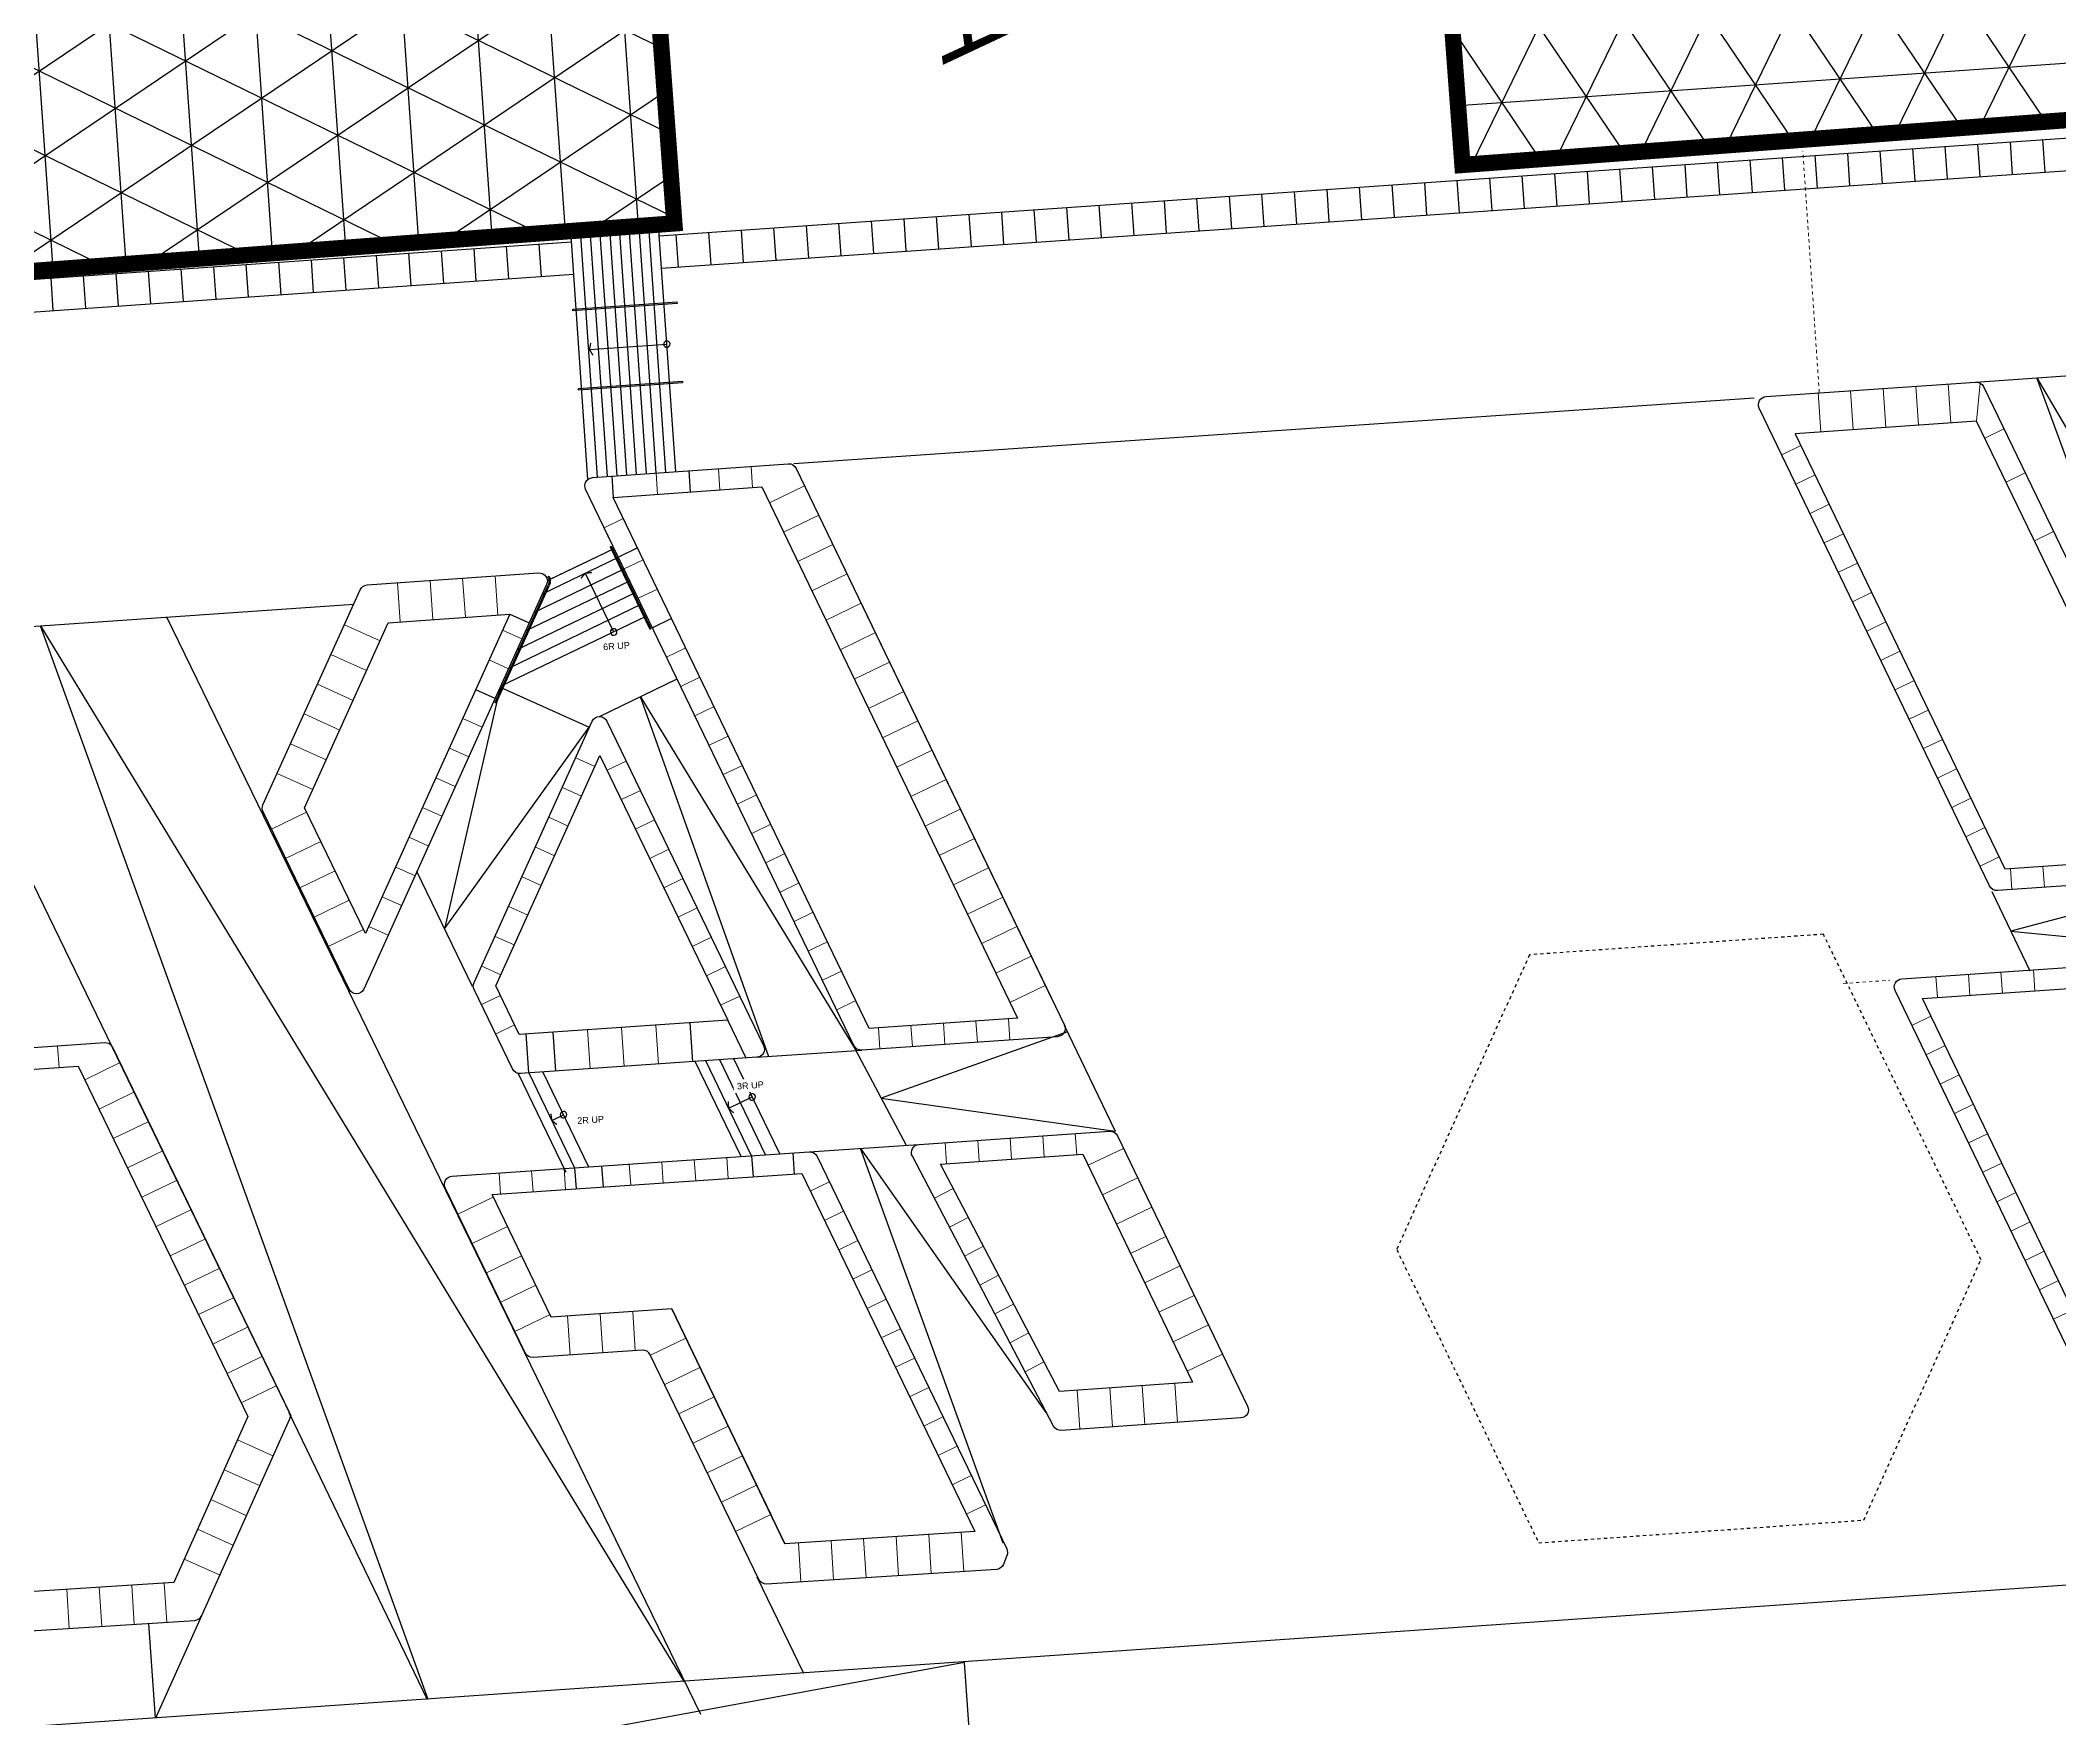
# Model space of a CAD drawing. Header units: millimetres. Extents: x 50357 to 985146, y 723188 to 1803594.
# Drawn here: x 832211.5 to 832273.4, y 818060.4 to 818111.9 of the extents above; entities that cross this region are included whole.
import ezdxf

# ---------------------------------------------------------------- set-up
doc = ezdxf.new("R2010")
doc.units = ezdxf.units.MM
doc.header["$LTSCALE"] = 3
doc.header["$MEASUREMENT"] = 0
doc.linetypes.add('DIVIDE', pattern=[1.25, 0.5, -0.25, 0, -0.25, 0, -0.25])
doc.linetypes.add('HIDDEN', pattern=[0.375, 0.25, -0.125])
for name, color, linetype in [('-Section line', 7, 'Continuous'), ('00-TITLEBOX', 7, 'Continuous'), ('LWK-GA_HANDRAIL', 8, 'Continuous'), ('LWK-L_TXT', 8, 'Continuous'), ('LWK-MA_PAVING BANDING', 8, 'Continuous'), ('LWK-MA_Stone around ASA', 8, 'Continuous'), ('LWK-STEPS', 8, 'Continuous'), ('LWK-STEPS ARROW', 8, 'Continuous'), ('UAJ-00XREF', 7, 'Continuous'), ('UAJ-90.5LAND', 8, 'Continuous')]:
    doc.layers.add(name, color=color, linetype=linetype)
for name, color, linetype, lineweight in [('LWK-GA_PLANTER WALL TILES', 8, 'Continuous', 9), ('LWK-GA_PLANTERWALL', 8, 'Continuous', 30), ('LWK-LV_RAMP HIDDEN', 8, 'Continuous', 20)]:
    doc.layers.add(name, color=color, linetype=linetype, lineweight=lineweight)
doc.styles.add('LWK TITLE - ARIAL', font='arial.ttf')
doc.styles.add('Style-Arial', font='arial.ttf', dxfattribs={"width": 0.8, "height": 5})

# ---------------------------------------------------------------- blocks, each defined once
blk = doc.blocks.new('3A35X-MAGP-P-00-0$0$02_UNS-dotopen')
at = {"layer": 'LWK-STEPS ARROW', "lineweight": -2}
blk.add_lwpolyline([(-0.5, 0, 1), (0.5, 0, 1)], format="xyb", close=True, dxfattribs=at)
blk = doc.blocks.new('3A35X-MAGP-P-LD-00-0')
at = {"layer": 'LWK-GA_HANDRAIL', "ltscale": 0.5}
for points, elevation in [([(834543459, 818103796), (834540267, 818103572), (834540263, 818103626), (834543455, 818103850)], -501), ([(834543630, 818101364), (834540437, 818101140), (834540433, 818101193), (834543626, 818101417)], 0)]:
    blk.add_lwpolyline(points, close=True, dxfattribs=dict(at, elevation=elevation))
for points, elevation in [([(834541409, 818096341), (834541445, 818096359)], 0), ([(834541409, 818096341), (834542627, 818093820)], 0), ([(834541445, 818096359), (834542663, 818093838)], 0), ([(834537885, 818091564), (834539509, 818095164)], 2), ([(834537921, 818091547), (834539546, 818095147)], 2), ([(834539504, 818095421), (834539540, 818095439)], 0), ([(834542627, 818093820), (834542663, 818093838)], 0), ([(834537921, 818091547), (834537885, 818091564)], 2)]:
    blk.add_lwpolyline(points, dxfattribs=dict(at, elevation=elevation))
at = {"layer": 'LWK-GA_HANDRAIL', "ltscale": 0.5, "elevation": 0}
for points in [[(834539504, 818095421, -0.225608), (834539509, 818095164)], [(834539540, 818095439, -0.225205), (834539546, 818095147)]]:
    blk.add_lwpolyline(points, format="xyb", dxfattribs=at)
at = {"layer": 'LWK-GA_PLANTER WALL TILES'}
for p, q in [((834583302, 818100207, 0), (834583411, 818101374, 0)), ((834538054, 818082587, 3), (834537469, 818082304, 5)), ((834553630, 818081876, 0), (834553675, 818081228, 0)), ((834538489, 818081686, 3), (834537904, 818081403, 5)), ((834549640, 818081601, 0), (834549685, 818080952, 0)), ((834550637, 818081670, 0), (834550682, 818081021, 0)), ((834551635, 818081739, 0), (834551680, 818081090, 0)), ((834552633, 818081808, 0), (834552677, 818081159, 0))]:
    blk.add_line(p, q, dxfattribs=at)
for points, elevation in [([(834578525, 818099875), (834578440, 818101080)], 0), ([(834579523, 818099945), (834579438, 818101150)], 0), ([(834580520, 818100016), (834580435, 818101220)], 0), ([(834581518, 818100084), (834581434, 818101281)], 0), ([(834582516, 818100154), (834582431, 818101351)], 0), ([(834583552, 818099689), (834584137, 818099973)], 0), ([(834577914, 818099459), (834577329, 818099176)], 0), ([(834542820, 818098599), (834542866, 818097951)], 0), ([(834544730, 818098735), (834544776, 818098087)], 0), ([(834545728, 818098806), (834545774, 818098158)], 0), ([(834584206, 818098339), (834584791, 818098623)], 0), ([(834546292, 818097693), (834547373, 818098214)], 0), ([(834578349, 818098558), (834577763, 818098276)], 0), ([(834578783, 818097658), (834578198, 818097375)], 0), ([(834541813, 818097207), (834541228, 818096924)], 0), ([(834546727, 818096792), (834547808, 818097314)], 0), ([(834579218, 818096757), (834578632, 818096474)], 0), ([(834585078, 818096539), (834585663, 818096823)], 0), ([(834547161, 818095891), (834548242, 818096413)], 0), ([(834542423, 818095943), (834541838, 818095660)], 0), ([(834547595, 818094990), (834548676, 818095512)], 0), ([(834579652, 818095856), (834579067, 818095574)], 0), ([(834534977, 818094036), (834534893, 818095232)], 0), ([(834535975, 818094107), (834535891, 818095303)], 0), ([(834536972, 818094177), (834536888, 818095373)], 0), ([(834537970, 818094247), (834537886, 818095443)], 0), ([(834542858, 818095043), (834542273, 818094760)], 0), ([(834580087, 818094956), (834579502, 818094673)], 0), ([(834548030, 818094090), (834549111, 818094611)], 0), ([(834534356, 818093451), (834533263, 818093945)], 0), ([(834538709, 818093512), (834538116, 818093780)], 0), ([(834548465, 818093189), (834549546, 818093711)], 0), ([(834580522, 818094055), (834579936, 818093773)], 0), ([(834533945, 818092540), (834532851, 818093033)], 0), ([(834543728, 818093242), (834543143, 818092959)], 0), ([(834580956, 818093154), (834580371, 818092872)], 0), ([(834538297, 818092601), (834537705, 818092868)], 0), ([(834548898, 818092288), (834549979, 818092810)], 0), ([(834533533, 818091628), (834532440, 818092122)], 0), ([(834544163, 818092341), (834543578, 818092058)], 0), ([(834549333, 818091388), (834550414, 818091909)], 0), ([(834581391, 818092254), (834580805, 818091971)], 0), ([(834533122, 818090717), (834532028, 818091211)], 0), ([(834544598, 818091441), (834544013, 818091158)], 0), ([(834581825, 818091353), (834581240, 818091071)], 0), ([(834536897, 818091078), (834537489, 818090810)], 0), ([(834545033, 818090540), (834544448, 818090258)], 0), ([(834549767, 818090487), (834550848, 818091008)], 0), ([(834532710, 818089805), (834531617, 818090299)], 0), ([(834536485, 818090167), (834537078, 818089899)], 0), ([(834550201, 818089586), (834551282, 818090107)], 0), ([(834582260, 818090453), (834581675, 818090170)], 0), ([(834532299, 818088894), (834531205, 818089388)], 0), ([(834540948, 818089602), (834540383, 818089857)], 3), ([(834541322, 818089490), (834541907, 818089773)], 3), ([(834545468, 818089640), (834544883, 818089357)], 0), ([(834582695, 818089552), (834582109, 818089269)], 0), ([(834536074, 818089255), (834536666, 818088988)], 0), ([(834540536, 818088691), (834539972, 818088946)], 3), ([(834541757, 818088590), (834542342, 818088873)], 3), ([(834545903, 818088739), (834545318, 818088457)], 0), ([(834550635, 818088685), (834551716, 818089206)], 0), ([(834532109, 818088206), (834531029, 818087682)], 0), ([(834535662, 818088344), (834536255, 818088076)], 0), ([(834551069, 818087784), (834552150, 818088306)], 0), ([(834583129, 818088651), (834582544, 818088369)], 0), ([(834535251, 818087432), (834535843, 818087165)], 0), ([(834540125, 818087779), (834539551, 818088038)], 3), ([(834542192, 818087689), (834542777, 818087972)], 3), ([(834546338, 818087839), (834545753, 818087556)], 0), ([(834583564, 818087751), (834582978, 818087468)], 0), ([(834532545, 818087306), (834531466, 818086783)], 0), ([(834539713, 818086868), (834539139, 818087127)], 3), ([(834542627, 818086789), (834543212, 818087072)], 3), ([(834546773, 818086939), (834546188, 818086656)], 0), ([(834551503, 818086883), (834552584, 818087405)], 0), ([(834583998, 818086850), (834583413, 818086568)], 0), ([(834532982, 818086407), (834531902, 818085883)], 0), ([(834534839, 818086521), (834535432, 818086253)], 0), ([(834539301, 818085957), (834538718, 818086220)], 3), ([(834551938, 818085982), (834553019, 818086504)], 0), ([(834584346, 818086500), (834584391, 818085851)], 0), ([(834585343, 818086569), (834585388, 818085920)], 0), ([(834534428, 818085609), (834535020, 818085342)], 0), ([(834543062, 818085889), (834543648, 818086172)], 3), ([(834547208, 818086038), (834546623, 818085755)], 0), ([(834552371, 818085081), (834553452, 818085603)], 0), ([(834533418, 818085507), (834532339, 818084983)], 0), ([(834538890, 818085045), (834538307, 818085309)], 3), ([(834543498, 818084988), (834544083, 818085271)], 3), ([(834547643, 818085138), (834547058, 818084855)], 0), ([(834533855, 818084607), (834532775, 818084084)], 0), ([(834534017, 818084698), (834534609, 818084431)], 0), ([(834538478, 818084134), (834537895, 818084397)], 3), ([(834543933, 818084088), (834544518, 818084371)], 3), ([(834552806, 818084181), (834553887, 818084702)], 0), ([(834548078, 818084237), (834547493, 818083954)], 0), ([(834553240, 818083280), (834554321, 818083801)], 0), ([(834538067, 818083222), (834537484, 818083486)], 3), ([(834544368, 818083188), (834544953, 818083471)], 3), ([(834548513, 818083337), (834547928, 818083054)], 0), ([(834582061, 818083186), (834582106, 818082538)], 0), ([(834583059, 818083255), (834583104, 818082607)], 0), ([(834584057, 818083324), (834584101, 818082676)], 0), ([(834585054, 818083393), (834585099, 818082745)], 0), ([(834544803, 818082287), (834545388, 818082570)], 3), ([(834553674, 818082379), (834554755, 818082900)], 0), ([(834548948, 818082436), (834548362, 818082154)], 0), ([(834581912, 818081970), (834581327, 818081687)], 0), ([(834540720, 818081537), (834540803, 818080339)], -33), ([(834541769, 818081609), (834541852, 818080412)], -33), ([(834542818, 818081681), (834542901, 818080484)], -33), ([(834524524, 818080376), (834524478, 818081024)], 0), ([(834582347, 818081069), (834581761, 818080787)], 0), ([(834525313, 818079995), (834526398, 818080521)], 0), ([(834582781, 818080169), (834582196, 818079886)], 0), ([(834525750, 818079095), (834526835, 818079621)], 0), ([(834583216, 818079268), (834582630, 818078985)], 0), ([(834526186, 818078195), (834527271, 818078722)], 0), ([(834552731, 818077503), (834552686, 818078151)], 0), ([(834553728, 818077572), (834553683, 818078220)], 0), ([(834554726, 818077641), (834554681, 818078290)], 0), ([(834555724, 818077710), (834555679, 818078359)], 0), ([(834583650, 818078367), (834583065, 818078085)], 0), ([(834526623, 818077296), (834527707, 818077822)], 0), ([(834544044, 818076906), (834543999, 818077555)], 0), ([(834545041, 818076975), (834544997, 818077623)], 0), ([(834551733, 818077434), (834551688, 818078082)], 0), ([(834556076, 818077386), (834557157, 818077907)], 0), ([(834527059, 818076396), (834528144, 818076922)], 0), ([(834538058, 818076497), (834538013, 818077145)], 0), ([(834539055, 818076565), (834539011, 818077213)], 0), ([(834540053, 818076633), (834540008, 818077282)], 0), ([(834542048, 818076770), (834542004, 818077418)], 0), ([(834543046, 818076838), (834543001, 818077487)], 0), ([(834556510, 818076485), (834557591, 818077006)], 0), ([(834584085, 818077467), (834583500, 818077184)], 0), ([(834537834, 818076403), (834536754, 818075880)], 0), ([(834547556, 818076594), (834548141, 818076877)], 0), ([(834551934, 818076675), (834551359, 818076373)], 0), ([(834584520, 818076566), (834583934, 818076284)], 0), ([(834527496, 818075496), (834528580, 818076022)], 0), ([(834547991, 818075694), (834548576, 818075976)], 0), ([(834552399, 818075789), (834551823, 818075488)], 0), ([(834556944, 818075584), (834558025, 818076105)], 0), ([(834584954, 818075665), (834584369, 818075383)], 0), ([(834527932, 818074596), (834529017, 818075123)], 0), ([(834528799, 818075572), (834528801, 818075574)], 0), ([(834538270, 818075504), (834537191, 818074980)], 0), ([(834548426, 818074794), (834549012, 818075076)], 0), ([(834557378, 818074683), (834558459, 818075204)], 0), ([(834538707, 818074604), (834537627, 818074080)], 0), ([(834552863, 818074904), (834552287, 818074602)], 0), ([(834585389, 818074765), (834584803, 818074482)], 0), ([(834528368, 818073697), (834529453, 818074223)], 0), ([(834548861, 818073893), (834549447, 818074176)], 0), ([(834553327, 818074018), (834552751, 818073716)], 0), ([(834557812, 818073782), (834558893, 818074303)], 0), ([(834585823, 818073864), (834585238, 818073582)], 0), ([(834528805, 818072797), (834529890, 818073323)], 0), ([(834539143, 818073704), (834538064, 818073180)], 0), ([(834549297, 818072993), (834549883, 818073276)], 0), ([(834558246, 818072881), (834559327, 818073402)], 0), ([(834539580, 818072804), (834538500, 818072281)], 0), ([(834540115, 818072763), (834540196, 818071565)], 0), ([(834541113, 818072830), (834541194, 818071633)], 0), ([(834542111, 818072898), (834542192, 818071701)], 0), ([(834553791, 818073132), (834553215, 818072830)], 0), ([(834586258, 818072963), (834585673, 818072681)], 0), ([(834529241, 818071897), (834530326, 818072423)], 0), ([(834542661, 818071563), (834543742, 818072084)], 0), ([(834549732, 818072093), (834550318, 818072375)], 0), ([(834554255, 818072246), (834553679, 818071945)], 0), ([(834558681, 818071981), (834559762, 818072501)], 0), ([(834529678, 818070997), (834530762, 818071524)], 0), ([(834550168, 818071193), (834550754, 818071475)], 0), ([(834554719, 818071361), (834554144, 818071059)], 0), ([(834559115, 818071080), (834560196, 818071601)], 0), ([(834543096, 818070662), (834544176, 818071183)], 0), ([(834530114, 818070098), (834531199, 818070624)], 0), ([(834543530, 818069761), (834544611, 818070282)], 0), ([(834550603, 818070292), (834551189, 818070575)], 0), ([(834555739, 818070494), (834555823, 818069297)], 0), ([(834556737, 818070564), (834556821, 818069367)], 0), ([(834557734, 818070634), (834557818, 818069437)], 0), ([(834558732, 818070704), (834558816, 818069507)], 0), ([(834551039, 818069392), (834551624, 818069675)], 0), ([(834529999, 818068956), (834531082, 818068471)], 0), ([(834543964, 818068860), (834545045, 818069382)], 0), ([(834544398, 818067960), (834545479, 818068481)], 0), ([(834551474, 818068492), (834552059, 818068775)], 0), ([(834529590, 818068043), (834530673, 818067559)], 0), ([(834551910, 818067592), (834552495, 818067875)], 0), ([(834529182, 818067131), (834530264, 818066646)], 0), ([(834544833, 818067059), (834545914, 818067580)], 0), ([(834545267, 818066158), (834546348, 818066679)], 0), ([(834552345, 818066691), (834552930, 818066974)], 0), ([(834528773, 818066218), (834529856, 818065733)], 0), ([(834547199, 818065811), (834547275, 818064613)], 0), ([(834548197, 818065875), (834548273, 818064677)], 0), ([(834549195, 818065938), (834549271, 818064741)], 0), ([(834550193, 818066002), (834550269, 818064805)], 0), ([(834551191, 818066066), (834551267, 818064869)], 0), ([(834552189, 818066130), (834552265, 818064932)], 0), ([(834528365, 818065305), (834529448, 818064820)], 0), ([(834527756, 818064568), (834527833, 818063370)], 0), ([(834524762, 818064376), (834524839, 818063179)], 0), ([(834525760, 818064440), (834525837, 818063242)], 0), ([(834526758, 818064504), (834526835, 818063306)], 0)]:
    blk.add_lwpolyline(points, dxfattribs=dict(at, elevation=elevation))
at = {"layer": 'LWK-GA_PLANTERWALL'}
for points, elevation in [([(834576848, 818100962), (834583268, 818101407, -0.306299), (834583510, 818101267), (834590602, 818086626, -0.531022), (834590394, 818086267), (834583948, 818085821, -0.306717), (834583706, 818085961), (834576640, 818100604, -0.530574)], 0), ([(834540867, 818098459), (834546872, 818098886, -0.307248), (834547115, 818098745), (834555343, 818081687, -0.530603), (834555135, 818081329), (834549135, 818080915, -0.306513), (834548893, 818081055), (834540659, 818098101, -0.530121)], 0), ([(834533958, 818095167), (834539219, 818095537, -0.567617), (834539464, 818095184), (834533863, 818082779, -0.63601), (834533411, 818082773), (834530773, 818088212, -0.222496), (834530770, 818088424), (834533748, 818095020, -0.275812)], 0), ([(834537243, 818082978), (834540862, 818090991, -0.636438), (834541315, 818090997), (834546123, 818081050, -0.530867), (834545915, 818080692), (834538664, 818080192, -0.306495), (834538421, 818080332), (834537246, 818082766, -0.222123)], 3), ([(834581019, 818083114), (834591765, 818083856, -0.308396), (834592008, 818083714), (834594885, 818077653, -0.220194), (834594887, 818077443), (834593948, 818075361, 0.222079), (834593951, 818075149), (834595879, 818071162, -0.222178), (834595881, 818070950), (834592726, 818063964, -0.275683), (834592516, 818063817), (834590204, 818063653, -0.307106), (834589961, 818063794), (834580811, 818082756, -0.530644)], 0), ([(834528903, 818063572), (834531595, 818069588, 0.221649), (834531592, 818069799), (834526167, 818080985, 0.306296), (834525924, 818081125), (834514325, 818080315, 0.531236), (834514117, 818079957), (834522272, 818063170, 0.304534), (834522513, 818063030), (834528690, 818063425, 0.278392)], 0), ([(834550888, 818078027), (834556729, 818078431, -0.306843), (834556972, 818078291), (834560967, 818070001, -0.530117), (834560759, 818069643), (834555257, 818069257, -0.297917), (834555018, 818069390), (834550684, 818077661, -0.541222)], 0)]:
    blk.add_lwpolyline(points, format="xyb", close=True, dxfattribs=dict(at, elevation=elevation))
for points, elevation in [([(834584173, 818086488), (834589759, 818086875), (834583302, 818100207), (834577739, 818099821)], 0), ([(834541501, 818097852), (834546057, 818098176), (834553909, 818081896), (834549361, 818081582)], 0), ([(834532046, 818088335), (834534609, 818094010), (834538339, 818094272), (834533917, 818084478)], 0), ([(834541102, 818089944), (834545023, 818081833), (834538631, 818081392), (834537912, 818082880)], 3), ([(834592232, 818064449), (834592232, 818064449), (834590428, 818064321), (834581653, 818082507), (834591538, 818083189), (834593909, 818078193), (834592576, 818075237), (834594917, 818070394)], 0), ([(834522480, 818064230), (834514961, 818079708), (834525108, 818080417), (834530319, 818069676), (834528043, 818064586)], 0), ([(834555913, 818077723), (834559277, 818070742), (834555194, 818070455), (834551544, 818077421)], 0), ([(834546783, 818065784), (834543307, 818072979), (834539616, 818072729), (834537797, 818076479), (834547297, 818077129), (834552604, 818066156)], 0)]:
    blk.add_lwpolyline(points, close=True, dxfattribs=dict(at, elevation=elevation))
at = {"layer": 'LWK-GA_PLANTERWALL', "ltscale": 0.5, "elevation": 0}
for points in [[(834540867, 818098459), (834546872, 818098886)], [(834543817, 818098670), (834543863, 818098022)], [(834547115, 818098745), (834554992, 818082414)], [(834543307, 818072979), (834546783, 818065784)], [(834543742, 818072084), (834546348, 818066679)]]:
    blk.add_lwpolyline(points, dxfattribs=at)
at = {"layer": 'LWK-GA_PLANTERWALL'}
for points, elevation in [([(834541459, 818098503), (834541505, 818097855)], 1), ([(834542248, 818096306), (834541663, 818096024)], 0), ([(834538339, 818094272), (834538931, 818094004)], 0), ([(834543293, 818094142), (834542708, 818093859)], 0), ([(834537886, 818091689), (834537294, 818091957)], 0), ([(834538925, 818080210), (834538841, 818081407)], 2), ([(834539754, 818080267), (834539671, 818081464)], -33), ([(834543950, 818080557), (834543868, 818081754)], 2), ([(834545585, 818080669), (834545023, 818081833)], 3), ([(834545756, 818077675), (834545800, 818077027)], 0), ([(834547015, 818077761), (834547059, 818077113)], 0), ([(834540330, 818077304), (834540375, 818076655)], 0), ([(834541158, 818077360), (834541202, 818076712)], 10)]:
    blk.add_lwpolyline(points, dxfattribs=dict(at, elevation=elevation))
at = {"layer": 'LWK-GA_PLANTERWALL', "elevation": 0}
blk.add_lwpolyline([(834546222, 818064546, -0.305115), (834545981, 818064687), (834542653, 818071575, 0.306161), (834542411, 818071715), (834539058, 818071488, -0.305742), (834538816, 818071628), (834536362, 818076688, -0.531485), (834536570, 818077046), (834547522, 818077796, -0.306217), (834547764, 818077655), (834553582, 818065628, -0.210052), (834553589, 818065427), (834553481, 818065154, -0.290076), (834553264, 818064996), (834546222, 818064546)], format="xyb", dxfattribs=at)
at = {"layer": 'LWK-LV_RAMP HIDDEN', "linetype": 'HIDDEN', "ltscale": 6}
blk.add_lwpolyline([(834578480, 818101091), (834577971, 818108485)], dxfattribs=at)
at = {"layer": 'LWK-LV_RAMP HIDDEN', "linetype": 'HIDDEN', "ltscale": 6, "elevation": 0}
blk.add_lwpolyline([(834579215, 818082970), (834580646, 818083069)], dxfattribs=at)
at = {"layer": 'LWK-MA_PAVING BANDING', "ltscale": 0.5}
for p, q in [((834540728, 818098405, 0), (834540207, 818105856, 0)), ((834545433, 818077653, 0), (834544027, 818080562, 2))]:
    blk.add_line(p, q, dxfattribs=at)
at = {"layer": 'LWK-MA_PAVING BANDING', "ltscale": 0.5, "elevation": 0}
for points in [[(834539571, 818095343), (834541534, 818096291)], [(834538598, 818080196), (834540059, 818077173)]]:
    blk.add_lwpolyline(points, dxfattribs=at)
at = {"layer": 'LWK-MA_Stone around ASA', "ltscale": 0.5}
for p, q in [((834542911, 818105876, 0), (834621361, 818111359, 0)), ((834542981, 818104879, 0), (834620432, 818110292, 0)), ((834580414, 818107495, 0), (834580344, 818108493, 0)), ((834581412, 818107565, 0), (834581342, 818108563, 0)), ((834582409, 818107634, 0), (834582339, 818108633, 0)), ((834583407, 818107704, 0), (834583337, 818108702, 0)), ((834584404, 818107774, 0), (834584334, 818108772, 0)), ((834585402, 818107843, 0), (834585332, 818108842, 0)), ((834571436, 818106867, 0), (834571366, 818107866, 0)), ((834572434, 818106937, 0), (834572363, 818107935, 0)), ((834573431, 818107007, 0), (834573361, 818108005, 0)), ((834574429, 818107077, 0), (834574359, 818108075, 0)), ((834575426, 818107146, 0), (834575356, 818108145, 0)), ((834576424, 818107216, 0), (834576354, 818108214, 0)), ((834577421, 818107286, 0), (834577351, 818108284, 0)), ((834578419, 818107355, 0), (834578349, 818108354, 0)), ((834579417, 818107425, 0), (834579346, 818108423, 0)), ((834562458, 818106240, 0), (834562388, 818107238, 0)), ((834563455, 818106310, 0), (834563385, 818107308, 0)), ((834564453, 818106379, 0), (834564383, 818107378, 0)), ((834565451, 818106449, 0), (834565380, 818107447, 0)), ((834566448, 818106519, 0), (834566378, 818107517, 0)), ((834567446, 818106589, 0), (834567376, 818107587, 0)), ((834568443, 818106658, 0), (834568373, 818107656, 0)), ((834569441, 818106728, 0), (834569371, 818107726, 0)), ((834570438, 818106798, 0), (834570368, 818107796, 0)), ((834554477, 818105682, 0), (834554407, 818106680, 0)), ((834555475, 818105752, 0), (834555405, 818106750, 0)), ((834556473, 818105822, 0), (834556402, 818106820, 0)), ((834557470, 818105891, 0), (834557400, 818106890, 0)), ((834558468, 818105961, 0), (834558398, 818106959, 0)), ((834559465, 818106031, 0), (834559395, 818107029, 0)), ((834560463, 818106100, 0), (834560393, 818107099, 0)), ((834561460, 818106170, 0), (834561390, 818107168, 0)), ((834545499, 818105055, 0), (834545429, 818106053, 0)), ((834546497, 818105124, 0), (834546427, 818106123, 0)), ((834547494, 818105194, 0), (834547424, 818106192, 0)), ((834548492, 818105264, 0), (834548422, 818106262, 0)), ((834549490, 818105334, 0), (834549419, 818106332, 0)), ((834550487, 818105403, 0), (834550417, 818106402, 0)), ((834551485, 818105473, 0), (834551415, 818106471, 0)), ((834552482, 818105543, 0), (834552412, 818106541, 0)), ((834553480, 818105612, 0), (834553410, 818106611, 0)), ((834500324, 818102900, 0), (834540219, 818105688, 0)), ((834536307, 818104412, 0), (834536237, 818105410, 0)), ((834537304, 818104482, 0), (834537234, 818105480, 0)), ((834538302, 818104552, 0), (834538232, 818105550, 0)), ((834539299, 818104621, 0), (834539229, 818105620, 0)), ((834543504, 818104915, 0), (834543434, 818105913, 0)), ((834544502, 818104985, 0), (834544432, 818105983, 0)), ((834527329, 818103785, 0), (834527258, 818104783, 0)), ((834528326, 818103854, 0), (834528256, 818104853, 0)), ((834529324, 818103924, 0), (834529254, 818104922, 0)), ((834530321, 818103994, 0), (834530251, 818104992, 0)), ((834531319, 818104064, 0), (834531249, 818105062, 0)), ((834532316, 818104133, 0), (834532246, 818105132, 0)), ((834533314, 818104203, 0), (834533244, 818105201, 0)), ((834534311, 818104273, 0), (834534241, 818105271, 0)), ((834535309, 818104343, 0), (834535239, 818105341, 0)), ((834501396, 818101972, 0), (834540289, 818104691, 0)), ((834524336, 818103576, 0), (834524266, 818104574, 0)), ((834525333, 818103645, 0), (834525263, 818104644, 0)), ((834526331, 818103715, 0), (834526261, 818104713, 0))]:
    blk.add_line(p, q, dxfattribs=at)
at = {"layer": 'LWK-STEPS', "ltscale": 0.5}
for p, q in [((834542820, 818098598, 0), (834542302, 818106002, 0)), ((834543119, 818098619, 0), (834542601, 818106023, 0)), ((834543419, 818098640), (834542900, 818106044)), ((834541025, 818098470, 0), (834540506, 818105877, 0)), ((834541324, 818098491, 0), (834540806, 818105898, 0)), ((834541623, 818098512, 0), (834541105, 818105918, 0)), ((834541922, 818098534, 0), (834541404, 818105939, 0)), ((834542222, 818098555, 0), (834541703, 818105960, 0)), ((834542521, 818098576, 0), (834542003, 818105981, 0)), ((834546616, 818077734, 0), (834545209, 818080644, 2)), ((834538925, 818080210, 0), (834540329, 818077304, 9)), ((834539355, 818080239, -33), (834540759, 818077333, 10)), ((834545756, 818077675, 0), (834544349, 818080584, 2)), ((834546186, 818077705, 0), (834544779, 818080614, 2))]:
    blk.add_line(p, q, dxfattribs=at)
at = {"layer": 'LWK-STEPS', "ltscale": 0.5, "elevation": 0}
for points in [[(834539486, 818095301), (834541534, 818096291)], [(834539076, 818094326), (834541838, 818095660)], [(834539333, 818094894), (834541664, 818096020)], [(834538564, 818093190), (834542186, 818094940)], [(834538820, 818093758), (834542012, 818095300)], [(834538307, 818092622), (834542360, 818094580)], [(834538050, 818092064), (834542534, 818094220)], [(834538925, 818080210), (834540330, 818077304)]]:
    blk.add_lwpolyline(points, dxfattribs=at)
at = {"layer": 'LWK-STEPS', "linetype": 'HIDDEN', "ltscale": 10, "elevation": 0}
blk.add_lwpolyline([(834565534, 818074808), (834569892, 818065821), (834579857, 818066521), (834583449, 818074504), (834578612, 818084478), (834569600, 818083845), (834565534, 818074808)], dxfattribs=at)
at = {"layer": 'LWK-STEPS ARROW', "ltscale": 0.5, "const_width": 40}
for points, elevation in [([(834540815, 818102589), (834540773, 818102386), (834540883, 818102210)], 0), ([(834540515, 818095372), (834540649, 818095530), (834540855, 818095552)], 0), ([(834539603, 818078963), (834539627, 818078757), (834539789, 818078626)], 5), ([(834545037, 818079337), (834545052, 818079130), (834545206, 818078990)], 1)]:
    blk.add_lwpolyline(points, dxfattribs=dict(at, elevation=elevation))
at = {"layer": 'LWK-STEPS ARROW', "ltscale": 0.5}
blk.add_lwpolyline([(834540773, 818102386), (834543145, 818102552)], dxfattribs=at)
for points, elevation in [([(834540649, 818095530), (834541519, 818093729)], 0), ([(834545052, 818079130), (834545773, 818079478)], 1), ([(834539628, 818078757), (834539987, 818078931)], 0)]:
    blk.add_lwpolyline(points, dxfattribs=dict(at, elevation=elevation))
at = {"layer": 'UAJ-90.5LAND'}
for points, elevation in [([(834583268, 818101407), (834587034, 818101675)], 0), ([(834590761, 818086270), (834585151, 818101541), (834593982, 818086491)], 0), ([(834576483, 818100909), (834547043, 818098888)], 0), ([(834517728, 818093476), (834533554, 818094582)], 0), ([(834531645, 818069691), (834520013, 818093636)], 0), ([(834535851, 818061002), (834523950, 818093911), (834543692, 818061550)], 0), ([(834544208, 818060547), (834527818, 818094181)], -3), ([(834538044, 818092040), (834536342, 818084624), (834540774, 818090808)], 0), ([(834538044, 818092040), (834540774, 818090808)], 0), ([(834541087, 818091139), (834543467, 818092288)], 3), ([(834546281, 818080708), (834542338, 818091743), (834548963, 818080891)], 0), ([(834537192, 818082864), (834535492, 818086384)], 2), ([(834590761, 818086270), (834584362, 818084576), (834591933, 818083845)], 0), ([(834583778, 818085787), (834584946, 818083364)], 0), ([(834555436, 818081474), (834549728, 818079441), (834556903, 818078431)], 0), ([(834555335, 818081684), (834556903, 818078431)], 0), ([(834545915, 818080692), (834549135, 818080915)], 0), ([(834550500, 818077988), (834548963, 818080892)], 0), ([(834550873, 818078014), (834547518, 818077786)], 0), ([(834553476, 818065804), (834549089, 818077894), (834554783, 818069813)], 0), ([(834535827, 818060993), (834531586, 818069793)], 0), ([(834589474, 818064764), (834503405, 818058747)], 0), ([(834547368, 818061804), (834545934, 818064757)], 0), ([(834527483, 818060427), (834527280, 818063331)], 0), ([(834528894, 818063567), (834527484, 818060431)], 0), ([(834552286, 818062145), (834518183, 818055863), (834552839, 818054448)], 0), ([(834552283, 818062145), (834552821, 818054449)], 0)]:
    blk.add_lwpolyline(points, dxfattribs=dict(at, elevation=elevation))
at = {"layer": 'LWK-STEPS ARROW', "rotation": 273.9989084199175}
for p, xscale, yscale, zscale in [((834543145, 818102552, 0), 199.9999999999998, 199.9999999999998, 199.9999999999998), ((834541519, 818093729, 0), 200, 200, 200), ((834545773, 818079478, 1), 200, 200, 200), ((834539987, 818078931, 0), 200, 200, 200)]:
    blk.add_blockref('3A35X-MAGP-P-00-0$0$02_UNS-dotopen', p, dxfattribs=dict(at, xscale=xscale, yscale=yscale, zscale=zscale))
at = {"layer": 'LWK-L_TXT', "char_height": 200, "attachment_point": 5, "rotation": 3.99823, "style": 'LWK TITLE - ARIAL', "bg_fill": 2}
for s, insert in [('\\pxqc;6R UP', (834541606, 818093297, 0)), ('\\pxqc;3R UP', (834545715, 818079830, 0)), ('\\pxqc;2R UP', (834540819, 818078772, 0))]:
    blk.add_mtext(s, dxfattribs=dict(at, insert=insert))

msp = doc.modelspace()

# ---------------------------------------------------------------- hatches: boundary and pattern name
h = msp.add_hatch()
h.set_pattern_fill('NET3', color=256, scale=18)
h.set_pattern_definition([(273.99891, (834525.5252, 818208.8837), (2.244522, 0.1569093), []), (333.99891, (834525.5252, 818208.8837), (0.9863736, 2.0222678), []), (33.99891, (834525.5252, 818208.8837), (-1.2581485, 1.8653585), [])])
edge = h.paths.add_edge_path()
edge.add_arc((832246.0451, 818268.9728), 117.4715, 237.761019, 253.81498)
edge.add_line((832213.3011, 818156.1571), (832213.1253, 818155.3418))
edge.add_line((832213.1253, 818155.3418), (832213.9663, 818155.2143))
edge.add_line((832213.9663, 818155.2143), (832211.5657, 818144.3196))
edge.add_line((832211.5657, 818144.3196), (832220.0467, 818142.4509))
edge.add_line((832220.0467, 818142.4509), (832227.8682, 818142.9709))
edge.add_line((832227.8682, 818142.9709), (832228.1955, 818143.4369))
edge.add_line((832228.1955, 818143.4369), (832228.9489, 818133.2615))
edge.add_line((832228.9489, 818133.2615), (832222.4697, 818132.7812))
edge.add_line((832222.4697, 818132.7812), (832222.8925, 818127.0768))
edge.add_line((832222.8925, 818127.0768), (832225.0417, 818127.2361))
edge.add_line((832225.0417, 818127.2361), (832225.1705, 818125.4987))
edge.add_line((832225.1705, 818125.4987), (832229.4999, 818125.8197))
edge.add_line((832229.4999, 818125.8197), (832230.9488, 818106.2519))
edge.add_line((832230.9488, 818106.2519), (832188, 818103.0685))
edge.add_line((832188, 818103.0685), (832186.0985, 818129.4005))
edge.add_line((832186.0985, 818129.4005), (832198.0579, 818130.2871))
edge.add_line((832198.0579, 818130.2871), (832197.5912, 818136.5839))
edge.add_line((832197.5912, 818136.5839), (832185.6378, 818135.6978))
edge.add_line((832185.6378, 818135.6978), (832185.2447, 818141.0009))
edge.add_line((832185.2447, 818141.0009), (832185.4958, 818141.0194))
edge.add_line((832185.4958, 818141.0194), (832183.3797, 818169.6118))
h = msp.add_hatch()
h.set_pattern_fill('NET3', color=256, scale=18)
h.set_pattern_definition([(3.999, (832254.356, 818100.7964), (-0.15691, 2.24452), []), (63.999, (832254.356, 818100.7964), (-2.02227, 0.98637), []), (123.999, (832254.356, 818100.7964), (-1.86536, -1.25815), [])])
h.paths.add_polyline_path([(832252.1045, 818148.5876), (832294.7346, 818147.9874), (832295.3133, 818140.1831), (832295.0436, 818140.1631), (832295.0437, 818140.1631), (832288.5287, 818139.6802), (832289.2681, 818129.7048), (832293.7266, 818130.0353), (832293.7452, 818129.7792), (832295.8021, 818129.9317), (832296.4136, 818121.6834), (832295.2213, 818121.595), (832294.7743, 818121.0764), (832287.8748, 818120.565), (832287.3847, 818128.5396), (832284.1308, 818128.2984), (832284.5498, 818122.6466), (832282.2678, 818122.4775), (832282.2137, 818123.2007), (832278.1959, 818122.9028), (832278.4601, 818119.3377), (832285.2707, 818119.8425), (832285.3813, 818118.3503), (832296.599, 818119.1818), (832297.1933, 818111.1654), (832255.1104, 818108.0435), (832254.1454, 818121.0591), (832262.2058, 818121.656), (832262.1746, 818122.0778), (832268.0296, 818122.5115), (832268.24, 818119.6725), (832272.1567, 818119.9629), (832271.8115, 818124.6203), (832253.9796, 818123.2981), (832253.675, 818127.4062), (832259.0453, 818127.8043), (832258.6556, 818133.0622), (832254.2889, 818132.7385), (832254.5564, 818129.1478), (832253.5522, 818129.0733)])

# ---------------------------------------------------------------- next in the draw order: block references
at = {"layer": 'UAJ-00XREF', "ltscale": 0.5, "xscale": 0.0009999999999999998, "yscale": 0.0009999999999999998, "zscale": 0.0009999999999999998, "rotation": 359.9752874263863}
msp.add_blockref('3A35X-MAGP-P-LD-00-0', (-2665.2105, 360.0263, -0.0001), dxfattribs=at)

# ---------------------------------------------------------------- next in the draw order: linework, layer by layer
at = {"layer": '00-TITLEBOX', "color": 96, "linetype": 'DIVIDE', "ltscale": 100, "const_width": 0.5}
msp.add_lwpolyline([(832183.3797, 818169.6118, 0.0701634), (832213.3011, 818156.1571), (832213.1253, 818155.3418), (832227.2219, 818152.1892), (832227.8724, 818143.4138), (832228.1955, 818143.4369), (832228.9489, 818133.2615), (832222.4697, 818132.7812), (832222.8925, 818127.0768), (832225.0417, 818127.2361), (832225.1705, 818125.4987), (832229.4999, 818125.8197), (832230.9488, 818106.2519), (832188, 818103.0685), (832186.0985, 818129.4005), (832198.0579, 818130.2871), (832197.5912, 818136.5839), (832185.6378, 818135.6978), (832185.2447, 818141.0009), (832185.4958, 818141.0194), (832183.3797, 818169.6118)], format="xyb", dxfattribs=at)
msp.add_lwpolyline([(832297.1933, 818111.1654), (832255.1104, 818108.0435), (832254.1454, 818121.0591), (832262.2058, 818121.656), (832262.1746, 818122.0778), (832268.0296, 818122.5115), (832268.24, 818119.6725), (832272.1567, 818119.9629), (832271.8115, 818124.6203), (832253.9796, 818123.2981), (832253.675, 818127.4062), (832259.0453, 818127.8043), (832258.6556, 818133.0622), (832254.2889, 818132.7385), (832254.5564, 818129.1478), (832253.5522, 818129.0733), (832252.1045, 818148.5876)], dxfattribs=at)

# ---------------------------------------------------------------- next in the draw order: texts
at = {"layer": '-Section line', "linetype": 'Continuous', "lineweight": 13, "insert": (832241.6625, 818111.4533), "char_height": 2.5, "width": 2.34967, "attachment_point": 3, "rotation": 277.997817, "style": 'Style-Arial'}
msp.add_mtext('A', dxfattribs=at)

doc.saveas('drawing.dxf')
